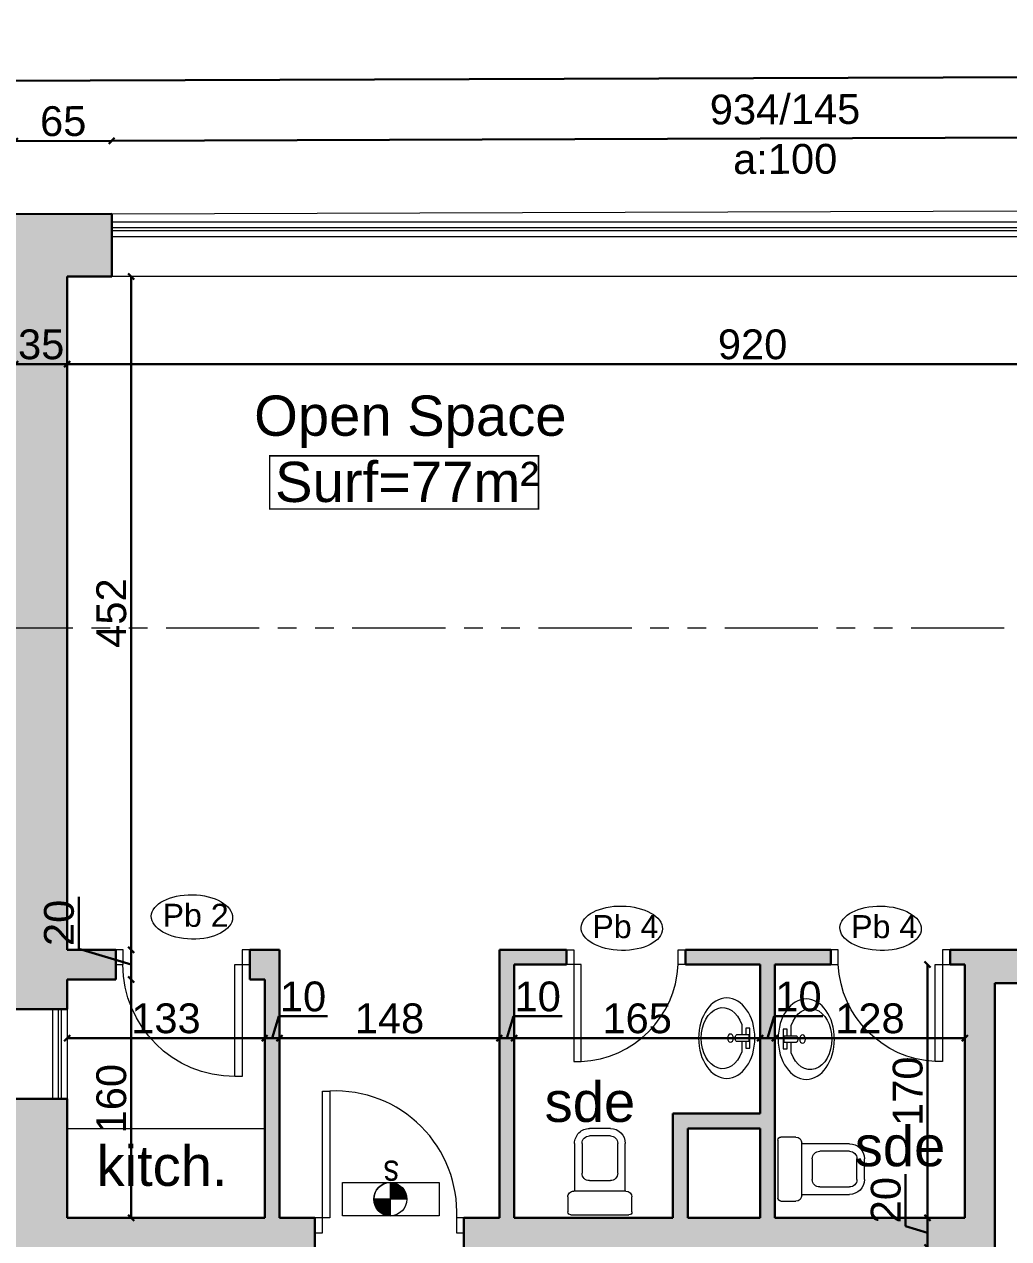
# Model space of a CAD drawing. Header units: millimetres. Extents: x 2804 to 3317, y 6834 to 7064.
# Drawn here: x 2857.42 to 2864.03, y 6861.45 to 6869.6 of the extents above; entities that cross this region are included whole.
import ezdxf

# ---------------------------------------------------------------- set-up
doc = ezdxf.new("R2010")
doc.units = ezdxf.units.MM
doc.header["$PDMODE"] = 1
doc.linetypes.add('ACAD_ISO03W100', pattern=[30, 12, -18])
doc.linetypes.add('PHANTOM2', pattern=[1.25, 0.625, -0.125, 0.125, -0.125, 0.125, -0.125])
for name, color, linetype, lineweight in [('cotation', 3, 'Continuous', 30), ('menuise', 50, 'Continuous', 18), ('SECURITE', 2, 'Continuous', 0), ('texte', 3, 'Continuous', 9), ('zin fin', 6, 'Continuous', 9), ('Zin inter', 80, 'ACAD_ISO03W100', 5), ('zin menuiserie', 150, 'Continuous', 5), ('Zin mur', 30, 'Continuous', 30), ('zin sanit', 150, 'Continuous', 5)]:
    doc.layers.add(name, color=color, linetype=linetype, lineweight=lineweight)
doc.layers.add('zin hatch mur', color=8, linetype='Continuous')
doc.layers.add('zin texte', color=33, linetype='Continuous')
doc.styles.add('ARIAL', font='arial.ttf')
doc.styles.add('PA3', font='arial.ttf', dxfattribs={"height": 3})
doc.styles.add('PsikTxtStyle', font='arial.ttf')
doc.styles.get("Standard").update_dxf_attribs({"font": 'arial.ttf'})
doc.dimstyles.new('cotation 100', dxfattribs={"dimtxt": 0.2, "dimasz": 0.04, "dimexe": 0, "dimexo": 0, "dimgap": 0.03, "dimtad": 1, "dimdec": 0, "dimlfac": 100, "dimdsep": 46, "dimtxsty": 'ARIAL', "dimblk": 'OBLIQUE', "dimcen": 0.09, "dimse1": 1, "dimse2": 1, "dimclrd": 256, "dimclre": 256, "dimclrt": 256, "dimadec": 3, "dimazin": 2, "dimtfac": 1, "dimtdec": 0, "dimtofl": 0, "dimtmove": 1, "dimatfit": 3, "dimfxl": 0, "dimtolj": 1, "dimtzin": 0, "dimlwd": -1, "dimlwe": -1, "dimarcsym": 0})

# ---------------------------------------------------------------- blocks, each defined once
blk = doc.blocks.new('C3A7SB3P')
at = {"layer": 'zin sanit', "linetype": 'ByBlock'}
for p, q in [((0, -19.5), (0, 19.5)), ((0, -17), (0, 17)), ((2, 21.5), (12, 21.5)), ((16, 17.5), (16, -17.5)), ((16, 17), (48, 17)), ((28, 12), (48, 12)), ((23, -7), (23, 7)), ((53, 7), (53, -7)), ((58, 7), (58, -7)), ((48, -12), (28, -12)), ((12, -21.5), (2, -21.5)), ((48, -17), (16, -17))]:
    blk.add_line(p, q, dxfattribs=at)
for centre, radius, start, end in [((2, 19.5), 2, 90, 180), ((12, 17.5), 4, 0, 90), ((48, 7), 10, 0, 90), ((28, 7), 5, 90, 180), ((48, 7), 5, 0, 90), ((28, -7), 5, 180, 270), ((48, -7), 5, 270, 0), ((48, -7), 10, 270, 0), ((2, -19.5), 2, 180, 270), ((12, -17.5), 4, 270, 0)]:
    blk.add_arc(centre, radius, start, end, dxfattribs=at)
blk = doc.blocks.new('P70')
at = {"layer": 'zin menuiserie'}
for p, q in [((0, 650), (0, 0)), ((50, 650), (0, 650)), ((50, 0), (50, 650)), ((-700, 0), (-650, 0)), ((-700, -100), (-700, 0)), ((-650, 0), (-650, -100)), ((0, 0), (100, 0)), ((50, -100), (50, 0)), ((100, 0), (100, -100)), ((-650, -100), (-700, -100)), ((100, -100), (50, -100))]:
    blk.add_line(p, q, dxfattribs=at)
blk.add_arc((31.3, -31.3), 682, 92.62748, 177.37252, dxfattribs=at)
blk = doc.blocks.new('P90')
at = {"ltscale": 0.005}
for p, q in [((-50, 751.6), (-100, 751.6)), ((-100, 751.6), (-100, 0)), ((-50, 0), (-50, 751.6)), ((-900, -100), (-900, 0)), ((-900, 0), (-850, 0)), ((-850, 0), (-850, -100)), ((-100, 0), (-50, 0)), ((-50, 0), (0, 0)), ((-50, -100), (-50, 0)), ((0, 0), (0, -100)), ((-850, -100), (-900, -100)), ((0, -100), (-50, -100))]:
    blk.add_line(p, q, dxfattribs=at)
blk.add_arc((-100, 0), 751.6, 90, 180, dxfattribs=at)
blk = doc.blocks.new('p100')
at = {"layer": 'zin menuiserie'}
for p, q in [((2868.5687, 7190.0269), (2868.5687, 7189.9769)), ((2868.6687, 7190.0269), (2868.5687, 7190.0269)), ((2868.6687, 7189.9769), (2868.6687, 7190.0269)), ((2868.5687, 7189.9769), (2868.6687, 7189.9769)), ((2868.6687, 7189.9769), (2869.5203, 7189.9769)), ((2868.6687, 7189.9269), (2868.6687, 7189.9769)), ((2869.5203, 7189.9769), (2869.5203, 7189.9269)), ((2869.5203, 7189.9269), (2868.6687, 7189.9269)), ((2868.6687, 7189.0769), (2868.5687, 7189.0769)), ((2868.5687, 7189.0769), (2868.5687, 7189.0269)), ((2868.6687, 7189.0269), (2868.6687, 7189.0769)), ((2868.5687, 7189.0269), (2868.6687, 7189.0269))]:
    blk.add_line(p, q, dxfattribs=at)
blk.add_arc((2868.7038, 7189.8919), 0.8173, 267.54399, 2.45601, dxfattribs=at)
blk = doc.blocks.new('lll')
at = {"layer": 'zin sanit'}
for p, q in [((2861.6865, 7185.9436), (2861.809, 7185.9436)), ((2861.6865, 7185.9192), (2861.6865, 7185.9436)), ((2861.7277, 7185.9192), (2861.6865, 7185.9192)), ((2861.7677, 7185.9373), (2861.7277, 7185.9373)), ((2861.7277, 7185.9373), (2861.7277, 7185.8611)), ((2861.7677, 7185.9373), (2861.7677, 7185.8611)), ((2861.809, 7185.9192), (2861.7677, 7185.9192)), ((2861.809, 7185.9436), (2861.809, 7185.9192)), ((2861.7277, 7185.8937), (2861.6631, 7185.8937)), ((2861.8324, 7185.8937), (2861.7677, 7185.8937))]:
    blk.add_line(p, q, dxfattribs=at)
for centre, major_axis, start_param, end_param in [((2861.7477, 7185.8005), (0.25, 0), 4.712389, 10.995574), ((2861.7477, 7185.7746), (0.19, 0), 2.032408, 7.39237), ((2861.7478, 7185.8234), (-0.0258, 0), 1.570796326798575, 7.853981633978161), ((2861.7477, 7185.8697), (0.0235, 0), 3.694408, 5.73037)]:
    blk.add_ellipse(centre, major_axis=major_axis, ratio=0.7, start_param=start_param, end_param=end_param, dxfattribs=at)
blk = doc.blocks.new('_Oblique')
at = {"color": 0, "linetype": 'ByBlock', "lineweight": -2}
blk.add_line((-0.5, -0.5), (0.5, 0.5), dxfattribs=at)
blk = doc.blocks.new('*D115')
at = {"layer": 'cotation', "transparency": 16777216}
blk.add_line((2846.042, 6869.1856), (2867.3516, 6869.2583), dxfattribs=at)
at = {"layer": 'Defpoints', "color": 0, "transparency": 16777216}
for p in [(2867.3516, 6869.2583), (2867.3546, 6868.3626), (2846.0451, 6868.2898)]:
    blk.add_point(p, dxfattribs=at)
at = {"layer": 'cotation', "transparency": 16777216, "xscale": 0.04, "yscale": 0.04, "zscale": 0.04}
for p, rotation in [((2867.3516, 6869.2583), 0.1954016472984315), ((2846.042, 6869.1856), 180.1954016472985)]:
    blk.add_blockref('_Oblique', p, dxfattribs=dict(at, rotation=rotation))
at = {"layer": 'cotation', "transparency": 16777216, "insert": (2856.6962, 6869.4053), "char_height": 0.3, "attachment_point": 5, "rotation": 0.1954, "style": 'ARIAL'}
blk.add_mtext('\\A1;2131', dxfattribs=at)
blk = doc.blocks.new('*D91')
at = {"layer": 'cotation', "transparency": 16777216}
blk.add_line((2858.1398, 6867.9108), (2858.1398, 6863.3912), dxfattribs=at)
at = {"layer": 'Defpoints', "color": 0, "transparency": 16777216}
for p in [(2858.0109, 6867.9108), (2858.1398, 6863.3912), (2859.0359, 6863.3912)]:
    blk.add_point(p, dxfattribs=at)
at = {"layer": 'cotation', "transparency": 16777216, "xscale": 0.04, "yscale": 0.04, "zscale": 0.04}
for p, rotation in [((2858.1398, 6867.9108), 90), ((2858.1398, 6863.3912), 270)]:
    blk.add_blockref('_Oblique', p, dxfattribs=dict(at, rotation=rotation))
at = {"layer": 'cotation', "transparency": 16777216, "insert": (2858.0077, 6865.651), "char_height": 0.2, "attachment_point": 5, "rotation": 90, "style": 'ARIAL'}
blk.add_mtext('\\A1;452', dxfattribs=at)
blk = doc.blocks.new('*D92')
at = {"layer": 'cotation', "transparency": 16777216}
blk.add_line((2858.1398, 6863.1912), (2858.1398, 6861.5912), dxfattribs=at)
at = {"layer": 'Defpoints', "color": 0, "transparency": 16777216}
for p in [(2858.1398, 6863.1912), (2858.1398, 6861.5912), (2858.1398, 6861.5912)]:
    blk.add_point(p, dxfattribs=at)
at = {"layer": 'cotation', "transparency": 16777216, "xscale": 0.04, "yscale": 0.04, "zscale": 0.04}
for p, rotation in [((2858.1398, 6863.1912), 90), ((2858.1398, 6861.5912), 270)]:
    blk.add_blockref('_Oblique', p, dxfattribs=dict(at, rotation=rotation))
at = {"layer": 'cotation', "transparency": 16777216, "insert": (2858.0077, 6862.3912), "char_height": 0.2, "attachment_point": 5, "rotation": 90, "style": 'ARIAL'}
blk.add_mtext('\\A1;160', dxfattribs=at)
blk = doc.blocks.new('*D96')
at = {"layer": 'cotation', "transparency": 16777216}
blk.add_line((2857.7109, 6867.3218), (2866.9103, 6867.3218), dxfattribs=at)
at = {"layer": 'Defpoints', "color": 0, "transparency": 16777216}
for p in [(2857.7109, 6868.1762), (2866.9103, 6867.3218), (2866.9103, 6867.1464)]:
    blk.add_point(p, dxfattribs=at)
at = {"layer": 'cotation', "transparency": 16777216, "xscale": 0.04, "yscale": 0.04, "zscale": 0.04, "rotation": 180}
blk.add_blockref('_Oblique', (2857.7109, 6867.3218), dxfattribs=at)
at = {"layer": 'cotation', "transparency": 16777216, "xscale": 0.04, "yscale": 0.04, "zscale": 0.04}
blk.add_blockref('_Oblique', (2866.9103, 6867.3218), dxfattribs=at)
at = {"layer": 'cotation', "transparency": 16777216, "insert": (2862.3106, 6867.4539), "char_height": 0.2, "attachment_point": 5, "style": 'ARIAL'}
blk.add_mtext('\\A1;920', dxfattribs=at)
blk = doc.blocks.new('*X298')
at = {"color": 0, "linetype": 'Continuous'}
for p, q in [((2123.93, 1390.31), (2124, 1390.38)), ((2133.9, 1380.42), (2123.94, 1390.38)), ((2123.98, 1389.47), (2124.89, 1390.38)), ((2132.98, 1380.46), (2123.98, 1389.46)), ((2124.08, 1388.69), (2125.77, 1390.38)), ((2131.95, 1380.61), (2124.13, 1388.42)), ((2124.23, 1387.96), (2126.66, 1390.38)), ((2124.43, 1387.27), (2127.54, 1390.38)), ((2130.74, 1380.93), (2124.45, 1387.22)), ((2124.67, 1386.63), (2128.43, 1390.38)), ((2133.9, 1381.3), (2124.82, 1390.38)), ((2124.94, 1386.01), (2129.31, 1390.38)), ((2129.19, 1381.6), (2125.12, 1385.66)), ((2125.25, 1385.44), (2130.19, 1390.38)), ((2125.58, 1384.89), (2131.08, 1390.38)), ((2133.9, 1382.19), (2125.71, 1390.38)), ((2125.95, 1384.37), (2131.96, 1390.38)), ((2126.34, 1383.88), (2132.85, 1390.38)), ((2133.9, 1383.07), (2126.59, 1390.38)), ((2126.77, 1383.42), (2133.73, 1390.39)), ((2127.22, 1382.99), (2133.9, 1389.67)), ((2133.9, 1383.95), (2127.47, 1390.38)), ((2127.7, 1382.58), (2133.9, 1388.79)), ((2128.2, 1382.2), (2133.9, 1387.9)), ((2133.9, 1384.84), (2128.36, 1390.38)), ((2128.74, 1381.86), (2133.9, 1387.02)), ((2133.9, 1385.72), (2129.24, 1390.38)), ((2129.3, 1381.54), (2133.9, 1386.14)), ((2129.9, 1381.25), (2133.9, 1385.25)), ((2133.9, 1386.61), (2130.12, 1390.38)), ((2133.9, 1387.49), (2131.01, 1390.38)), ((2133.9, 1388.37), (2131.89, 1390.38)), ((2133.9, 1389.26), (2132.77, 1390.38)), ((2133.9, 1390.14), (2133.66, 1390.39)), ((2130.53, 1381), (2133.9, 1384.37)), ((2131.2, 1380.79), (2133.9, 1383.48)), ((2131.91, 1380.61), (2133.9, 1382.6)), ((2132.67, 1380.49), (2133.9, 1381.72)), ((2133.49, 1380.42), (2133.9, 1380.83))]:
    blk.add_line(p, q, dxfattribs=at)
blk = doc.blocks.new('sec 4eme')
at = {"layer": 'SECURITE', "color": 252, "true_color": 0x939598}
for p, q in [((2698.4718, 6734.3375, 1.3959), (2699.1221, 6734.3375, 1.3959)), ((2698.4718, 6734.1137, 1.3959), (2698.4718, 6734.3375, 1.3959)), ((2698.4718, 6734.3375, 1.3959), (2699.1221, 6734.3375, 1.3959)), ((2698.4718, 6734.1137, 1.3959), (2698.4718, 6734.3375, 1.3959)), ((2698.7936, 6734.1141, 1.3959), (2698.7936, 6734.3371, 1.3959)), ((2698.7936, 6734.1141, 1.3959), (2698.7936, 6734.3371, 1.3959)), ((2698.7936, 6734.1141, 1.3959), (2698.7936, 6734.3371, 1.3959)), ((2698.7936, 6734.1141, 1.3959), (2698.7936, 6734.3371, 1.3959)), ((2698.7936, 6734.1141, 1.3959), (2698.7936, 6734.3371, 1.3959)), ((2698.7936, 6734.1141, 1.3959), (2698.7936, 6734.3371, 1.3959)), ((2698.7936, 6734.1141, 1.3959), (2698.7936, 6734.3371, 1.3959)), ((2698.7936, 6734.1141, 1.3959), (2698.7936, 6734.3371, 1.3959)), ((2699.1221, 6734.3375, 1.3959), (2699.1221, 6734.1137, 1.3959)), ((2699.1221, 6734.3375, 1.3959), (2699.1221, 6734.1137, 1.3959)), ((2698.9051, 6734.2256, 1.3959), (2698.6843, 6734.2255, 1.3959)), ((2698.9051, 6734.2256, 1.3959), (2698.6843, 6734.2255, 1.3959)), ((2699.1221, 6734.1137, 1.3959), (2698.4718, 6734.1137, 1.3959)), ((2699.1221, 6734.1137, 1.3959), (2698.4718, 6734.1137, 1.3959))]:
    blk.add_line(p, q, dxfattribs=at)
blk.add_circle((2698.7936, 6734.2256, 1.3959), 0.1115, dxfattribs=at)
blk.add_circle((2698.7936, 6734.2256, 1.3959), 0.1115, dxfattribs=at)
for start, end in [(90, 180), (90, 180), (90, 180), (90, 180), (90, 180), (90, 180), (180, 270), (180, 270), (180, 270), (180, 270), (180, 270), (180, 270)]:
    blk.add_arc((2698.7936, 6734.2256, 1.3959), 0.1115, start, end, dxfattribs=at)
at = {"layer": 'SECURITE', "color": 252, "true_color": 0x939598, "extrusion": (0, 0, -1)}
for p, xscale, yscale, zscale, rotation in [((-2722.6647, 6749.7792, -1.3959), -0.01118662049062554, 0.01118662042579673, 0.01118662047361531, 180), ((-2722.6647, 6749.7792, -1.3959), -0.01118662049062554, 0.01118662042579673, 0.01118662047361531, 180), ((-2683.2559, 6710.3439, -1.3959), 0.01118662045994821, 0.01118662045994821, 0.01118662045994821, 89.96149107211241), ((-2683.2559, 6710.3439, -1.3959), 0.01118662045994821, 0.01118662045994821, 0.01118662045994821, 89.96149107211241)]:
    blk.add_blockref('*X298', p, dxfattribs=dict(at, xscale=xscale, yscale=yscale, zscale=zscale, rotation=rotation))
at = {"layer": 'SECURITE', "color": 252, "true_color": 0x939598, "xscale": 0.01118662049062554, "yscale": 0.01118662049062554, "zscale": 0.01118662049062554, "rotation": 180}
blk.add_blockref('*X298', (2722.6647, 6749.7792, 1.3959), dxfattribs=at)
blk.add_blockref('*X298', (2722.6647, 6749.7792, 1.3959), dxfattribs=at)
at = {"layer": 'SECURITE', "color": 252, "true_color": 0x939598, "style": 'PA3', "text_generation_flag": 6, "width": 0.85}
blk.add_text('s', height=0.176, dxfattribs=at).set_placement((2698.8521, 6734.4838, 1.3959))
blk = doc.blocks.new('*D452')
at = {"layer": 'cotation', "transparency": 16777216}
blk.add_line((2858.0091, 6868.8214), (2867.3529, 6868.8547), dxfattribs=at)
at = {"layer": 'Defpoints', "color": 0, "transparency": 16777216}
for p in [(2867.3529, 6868.8547), (2858.0109, 6868.331), (2867.3546, 6868.3628)]:
    blk.add_point(p, dxfattribs=at)
at = {"layer": 'cotation', "transparency": 16777216, "xscale": 0.04, "yscale": 0.04, "zscale": 0.04}
for p, rotation in [((2858.0091, 6868.8214), 180.2042180126509), ((2867.3529, 6868.8547), 0.2042180126508974)]:
    blk.add_blockref('_Oblique', p, dxfattribs=dict(at, rotation=rotation))
at = {"layer": 'cotation', "transparency": 16777216, "insert": (2862.5289, 6868.8651), "char_height": 0.2, "attachment_point": 5, "rotation": 0.20422, "style": 'ARIAL'}
blk.add_mtext('\\A1;934/145\\Pa:100', dxfattribs=at)
blk = doc.blocks.new('*D904')
at = {"layer": 'cotation', "transparency": 16777216}
blk.add_line((2858.0091, 6868.8214), (2857.3591, 6868.8191), dxfattribs=at)
at = {"layer": 'Defpoints', "color": 0, "transparency": 16777216}
for p in [(2857.3591, 6868.8191), (2857.3609, 6868.3287), (2858.0109, 6868.331)]:
    blk.add_point(p, dxfattribs=at)
at = {"layer": 'cotation', "transparency": 16777216, "xscale": 0.04, "yscale": 0.04, "zscale": 0.04}
for p, rotation in [((2857.3591, 6868.8191), 180.2042180126509), ((2858.0091, 6868.8214), 0.2042180126508697)]:
    blk.add_blockref('_Oblique', p, dxfattribs=dict(at, rotation=rotation))
at = {"layer": 'cotation', "transparency": 16777216, "insert": (2857.6837, 6868.9524), "char_height": 0.2, "attachment_point": 5, "rotation": 0.20422, "style": 'ARIAL'}
blk.add_mtext('\\A1;65', dxfattribs=at)
blk = doc.blocks.new('*D905')
at = {"layer": 'cotation', "transparency": 16777216}
blk.add_line((2857.7109, 6862.7972), (2859.0359, 6862.7972), dxfattribs=at)
at = {"layer": 'Defpoints', "color": 0, "transparency": 16777216}
for p in [(2859.0359, 6862.7972), (2857.7109, 6861.5912), (2859.0359, 6861.5912)]:
    blk.add_point(p, dxfattribs=at)
at = {"layer": 'cotation', "transparency": 16777216, "xscale": 0.04, "yscale": 0.04, "zscale": 0.04, "rotation": 180}
blk.add_blockref('_Oblique', (2857.7109, 6862.7972), dxfattribs=at)
at = {"layer": 'cotation', "transparency": 16777216, "xscale": 0.04, "yscale": 0.04, "zscale": 0.04}
blk.add_blockref('_Oblique', (2859.0359, 6862.7972), dxfattribs=at)
at = {"layer": 'cotation', "transparency": 16777216, "insert": (2858.3734, 6862.9294), "char_height": 0.2, "attachment_point": 5, "style": 'ARIAL'}
blk.add_mtext('\\A1;133', dxfattribs=at)
blk = doc.blocks.new('*D906')
at = {"layer": 'cotation', "transparency": 16777216}
for p, q in [((2859.0859, 6862.7972), (2859.13, 6862.9443)), ((2859.13, 6862.9443), (2859.457, 6862.9443)), ((2859.0359, 6862.7972), (2859.1359, 6862.7972))]:
    blk.add_line(p, q, dxfattribs=at)
at = {"layer": 'Defpoints', "color": 0, "transparency": 16777216}
for p in [(2859.1359, 6862.7972), (2859.0359, 6861.5912), (2859.1359, 6861.5912)]:
    blk.add_point(p, dxfattribs=at)
at = {"layer": 'cotation', "transparency": 16777216, "xscale": 0.04, "yscale": 0.04, "zscale": 0.04, "rotation": 180}
blk.add_blockref('_Oblique', (2859.0359, 6862.7972), dxfattribs=at)
at = {"layer": 'cotation', "transparency": 16777216, "xscale": 0.04, "yscale": 0.04, "zscale": 0.04}
blk.add_blockref('_Oblique', (2859.1359, 6862.7972), dxfattribs=at)
at = {"layer": 'cotation', "transparency": 16777216, "insert": (2859.2935, 6863.0764), "char_height": 0.2, "attachment_point": 5, "style": 'ARIAL'}
blk.add_mtext('\\A1;10', dxfattribs=at)
blk = doc.blocks.new('*D907')
at = {"layer": 'cotation', "transparency": 16777216}
blk.add_line((2859.1359, 6862.7972), (2860.6109, 6862.7972), dxfattribs=at)
at = {"layer": 'Defpoints', "color": 0, "transparency": 16777216}
for p in [(2860.6109, 6862.7972), (2859.1359, 6861.5912), (2860.6109, 6861.5912)]:
    blk.add_point(p, dxfattribs=at)
at = {"layer": 'cotation', "transparency": 16777216, "xscale": 0.04, "yscale": 0.04, "zscale": 0.04, "rotation": 180}
blk.add_blockref('_Oblique', (2859.1359, 6862.7972), dxfattribs=at)
at = {"layer": 'cotation', "transparency": 16777216, "xscale": 0.04, "yscale": 0.04, "zscale": 0.04}
blk.add_blockref('_Oblique', (2860.6109, 6862.7972), dxfattribs=at)
at = {"layer": 'cotation', "transparency": 16777216, "insert": (2859.8734, 6862.9293), "char_height": 0.2, "attachment_point": 5, "style": 'ARIAL'}
blk.add_mtext('\\A1;148', dxfattribs=at)
blk = doc.blocks.new('*D908')
at = {"layer": 'cotation', "transparency": 16777216}
for p, q in [((2860.6609, 6862.7972), (2860.705, 6862.9443)), ((2860.705, 6862.9443), (2861.032, 6862.9443)), ((2860.6109, 6862.7972), (2860.7109, 6862.7972))]:
    blk.add_line(p, q, dxfattribs=at)
at = {"layer": 'Defpoints', "color": 0, "transparency": 16777216}
for p in [(2860.7109, 6862.7972), (2860.6109, 6861.5912), (2860.7109, 6861.5912)]:
    blk.add_point(p, dxfattribs=at)
at = {"layer": 'cotation', "transparency": 16777216, "xscale": 0.04, "yscale": 0.04, "zscale": 0.04, "rotation": 180}
blk.add_blockref('_Oblique', (2860.6109, 6862.7972), dxfattribs=at)
at = {"layer": 'cotation', "transparency": 16777216, "xscale": 0.04, "yscale": 0.04, "zscale": 0.04}
blk.add_blockref('_Oblique', (2860.7109, 6862.7972), dxfattribs=at)
at = {"layer": 'cotation', "transparency": 16777216, "insert": (2860.8685, 6863.0764), "char_height": 0.2, "attachment_point": 5, "style": 'ARIAL'}
blk.add_mtext('\\A1;10', dxfattribs=at)
blk = doc.blocks.new('*D909')
at = {"layer": 'cotation', "transparency": 16777216}
blk.add_line((2860.7109, 6862.7972), (2862.3609, 6862.7972), dxfattribs=at)
at = {"layer": 'Defpoints', "color": 0, "transparency": 16777216}
for p in [(2862.3609, 6862.7972), (2860.7109, 6861.5912), (2862.3609, 6861.5912)]:
    blk.add_point(p, dxfattribs=at)
at = {"layer": 'cotation', "transparency": 16777216, "xscale": 0.04, "yscale": 0.04, "zscale": 0.04, "rotation": 180}
blk.add_blockref('_Oblique', (2860.7109, 6862.7972), dxfattribs=at)
at = {"layer": 'cotation', "transparency": 16777216, "xscale": 0.04, "yscale": 0.04, "zscale": 0.04}
blk.add_blockref('_Oblique', (2862.3609, 6862.7972), dxfattribs=at)
at = {"layer": 'cotation', "transparency": 16777216, "insert": (2861.5359, 6862.9293), "char_height": 0.2, "attachment_point": 5, "style": 'ARIAL'}
blk.add_mtext('\\A1;165', dxfattribs=at)
blk = doc.blocks.new('*D910')
at = {"layer": 'cotation', "transparency": 16777216}
for p, q in [((2862.4109, 6862.7972), (2862.455, 6862.9443)), ((2862.455, 6862.9443), (2862.782, 6862.9443)), ((2862.3609, 6862.7972), (2862.4609, 6862.7972))]:
    blk.add_line(p, q, dxfattribs=at)
at = {"layer": 'Defpoints', "color": 0, "transparency": 16777216}
for p in [(2862.4609, 6862.7972), (2862.3609, 6861.5912), (2862.4609, 6861.5912)]:
    blk.add_point(p, dxfattribs=at)
at = {"layer": 'cotation', "transparency": 16777216, "xscale": 0.04, "yscale": 0.04, "zscale": 0.04, "rotation": 180}
blk.add_blockref('_Oblique', (2862.3609, 6862.7972), dxfattribs=at)
at = {"layer": 'cotation', "transparency": 16777216, "xscale": 0.04, "yscale": 0.04, "zscale": 0.04}
blk.add_blockref('_Oblique', (2862.4609, 6862.7972), dxfattribs=at)
at = {"layer": 'cotation', "transparency": 16777216, "insert": (2862.6185, 6863.0764), "char_height": 0.2, "attachment_point": 5, "style": 'ARIAL'}
blk.add_mtext('\\A1;10', dxfattribs=at)
blk = doc.blocks.new('*D911')
at = {"layer": 'cotation', "transparency": 16777216}
blk.add_line((2862.4609, 6862.7972), (2863.7359, 6862.7972), dxfattribs=at)
at = {"layer": 'Defpoints', "color": 0, "transparency": 16777216}
for p in [(2863.7359, 6862.7972), (2862.4609, 6861.5912), (2863.7359, 6861.5912)]:
    blk.add_point(p, dxfattribs=at)
at = {"layer": 'cotation', "transparency": 16777216, "xscale": 0.04, "yscale": 0.04, "zscale": 0.04, "rotation": 180}
blk.add_blockref('_Oblique', (2862.4609, 6862.7972), dxfattribs=at)
at = {"layer": 'cotation', "transparency": 16777216, "xscale": 0.04, "yscale": 0.04, "zscale": 0.04}
blk.add_blockref('_Oblique', (2863.7359, 6862.7972), dxfattribs=at)
at = {"layer": 'cotation', "transparency": 16777216, "insert": (2863.0984, 6862.9293), "char_height": 0.2, "attachment_point": 5, "style": 'ARIAL'}
blk.add_mtext('\\A1;128', dxfattribs=at)
blk = doc.blocks.new('*D925')
at = {"layer": 'cotation', "transparency": 16777216}
blk.add_line((2857.7109, 6867.3218), (2857.3609, 6867.3218), dxfattribs=at)
at = {"layer": 'Defpoints', "color": 0, "transparency": 16777216}
for p in [(2857.7109, 6868.1762), (2857.3609, 6867.3218), (2857.3609, 6866.9924)]:
    blk.add_point(p, dxfattribs=at)
at = {"layer": 'cotation', "transparency": 16777216, "xscale": 0.04, "yscale": 0.04, "zscale": 0.04, "rotation": 180}
blk.add_blockref('_Oblique', (2857.3609, 6867.3218), dxfattribs=at)
at = {"layer": 'cotation', "transparency": 16777216, "xscale": 0.04, "yscale": 0.04, "zscale": 0.04}
blk.add_blockref('_Oblique', (2857.7109, 6867.3218), dxfattribs=at)
at = {"layer": 'cotation', "transparency": 16777216, "insert": (2857.5359, 6867.4539), "char_height": 0.2, "attachment_point": 5, "style": 'ARIAL'}
blk.add_mtext('\\A1;35', dxfattribs=at)
blk = doc.blocks.new('*D934')
at = {"layer": 'cotation', "transparency": 16777216}
for p, q in [((2857.7885, 6863.3966), (2857.7885, 6863.7458)), ((2858.1398, 6863.2912), (2857.7885, 6863.3966)), ((2858.1398, 6863.1912), (2858.1398, 6863.3912))]:
    blk.add_line(p, q, dxfattribs=at)
at = {"layer": 'Defpoints', "color": 0, "transparency": 16777216}
for p in [(2858.1398, 6863.3912), (2858.9359, 6863.3912), (2858.1398, 6863.1912)]:
    blk.add_point(p, dxfattribs=at)
at = {"layer": 'cotation', "transparency": 16777216, "xscale": 0.04, "yscale": 0.04, "zscale": 0.04}
for p, rotation in [((2858.1398, 6863.3912), 90), ((2858.1398, 6863.1912), 270)]:
    blk.add_blockref('_Oblique', p, dxfattribs=dict(at, rotation=rotation))
at = {"layer": 'cotation', "transparency": 16777216, "insert": (2857.6564, 6863.5712), "char_height": 0.2, "attachment_point": 5, "rotation": 90, "style": 'ARIAL'}
blk.add_mtext('\\A1;20', dxfattribs=at)
blk = doc.blocks.new('*D940')
at = {"layer": 'cotation', "transparency": 16777216}
for p, q in [((2863.3376, 6861.5353), (2863.3376, 6861.8845)), ((2863.4847, 6861.3912), (2863.4847, 6861.5912)), ((2863.4847, 6861.4912), (2863.3376, 6861.5353))]:
    blk.add_line(p, q, dxfattribs=at)
at = {"layer": 'Defpoints', "color": 0, "transparency": 16777216}
for p in [(2863.4847, 6861.5912), (2863.7359, 6861.5912), (2863.8359, 6861.3912)]:
    blk.add_point(p, dxfattribs=at)
at = {"layer": 'cotation', "transparency": 16777216, "xscale": 0.04, "yscale": 0.04, "zscale": 0.04}
for p, rotation in [((2863.4847, 6861.5912), 90), ((2863.4847, 6861.3912), 270)]:
    blk.add_blockref('_Oblique', p, dxfattribs=dict(at, rotation=rotation))
at = {"layer": 'cotation', "transparency": 16777216, "insert": (2863.2054, 6861.7099), "char_height": 0.2, "attachment_point": 5, "rotation": 90, "style": 'ARIAL'}
blk.add_mtext('\\A1;20', dxfattribs=at)
blk = doc.blocks.new('*D941')
at = {"layer": 'cotation', "transparency": 16777216}
blk.add_line((2863.4847, 6861.5912), (2863.4847, 6863.2912), dxfattribs=at)
at = {"layer": 'Defpoints', "color": 0, "transparency": 16777216}
for p in [(2863.4847, 6863.2912), (2863.7359, 6863.2912), (2863.7359, 6861.5912)]:
    blk.add_point(p, dxfattribs=at)
at = {"layer": 'cotation', "transparency": 16777216, "xscale": 0.04, "yscale": 0.04, "zscale": 0.04}
for p, rotation in [((2863.4847, 6863.2912), 90), ((2863.4847, 6861.5912), 270)]:
    blk.add_blockref('_Oblique', p, dxfattribs=dict(at, rotation=rotation))
at = {"layer": 'cotation', "transparency": 16777216, "insert": (2863.3526, 6862.4412), "char_height": 0.2, "attachment_point": 5, "rotation": 90, "style": 'ARIAL'}
blk.add_mtext('\\A1;170', dxfattribs=at)
blk = doc.blocks.new('pb1')
at = {"layer": 'menuise'}
blk.add_ellipse((2979.6383, 6941.2136), major_axis=(-0.2729, 0.0047), ratio=0.546469, start_param=-1.570796, end_param=4.712389, dxfattribs=at)
at = {"layer": 'menuise', "insert": (2979.4407, 6941.3018), "char_height": 0.1544, "width": 2.341262, "attachment_point": 1, "style": 'PsikTxtStyle'}
blk.add_mtext('Pb 2', dxfattribs=at)
blk = doc.blocks.new('pb3')
at = {"layer": 'menuise'}
blk.add_ellipse((2903.9566, 6929.8802), major_axis=(-0.2729, 0.0047), ratio=0.546469, start_param=-1.570796, end_param=4.712389, dxfattribs=at)
at = {"layer": 'menuise', "insert": (2903.7589, 6929.9684), "char_height": 0.1544, "width": 2.341262, "attachment_point": 1, "style": 'PsikTxtStyle'}
blk.add_mtext('Pb 4', dxfattribs=at)

msp = doc.modelspace()

# ---------------------------------------------------------------- hatches: boundary and pattern name
at = {"layer": 'zin hatch mur'}
h = msp.add_hatch(color=256, dxfattribs=at)
h.dxf.hatch_style = 1
h.paths.add_polyline_path([(2857.7542, 6858.8467), (2857.6128, 6858.7052), (2857.9133, 6858.4047), (2857.8426, 6858.334), (2857.9133, 6858.2633), (2858.1255, 6858.4754)], flags=17)
h.paths.add_polyline_path([(2857.3477, 6857.6976), (2857.2769, 6857.7683), (2857.2062, 6857.6976), (2856.9057, 6857.9981), (2856.835, 6857.9274), (2857.1355, 6857.6269), (2857.0648, 6857.5562), (2857.1355, 6857.4855)], flags=17)
h.paths.add_polyline_path([(2866.9347, 6855.3912), (2866.9355, 6855.1412), (2867.2959, 6855.1412), (2867.2959, 6855.8412), (2866.934, 6855.8412), (2866.9343, 6855.5912), (2863.1664, 6855.5912), (2860.7109, 6858.0467), (2860.7109, 6858.6412), (2860.5109, 6858.6412), (2860.5109, 6857.9638), (2861.2367, 6857.238), (2861.1105, 6857.1117), (2861.2519, 6856.9703), (2861.3782, 6857.0966), (2863.0836, 6855.3912)])
h.paths.add_polyline_path([(2856.3577, 6856.7077), (2857.1355, 6857.4855), (2857.0648, 6857.5562), (2856.4284, 6856.9198), (2856.1279, 6857.2203), (2855.9865, 6857.0789)], flags=17)
h.paths.add_polyline_path([(2857.3609, 6862.9912), (2857.7109, 6862.9912), (2857.7109, 6867.9108), (2858.0109, 6867.9108), (2858.0109, 6868.331), (2857.3609, 6868.3287)])
h.paths.add_polyline_path([(2857.082, 6861.4978), (2857.3294, 6861.2503), (2857.4703, 6861.3912), (2857.7109, 6861.5839), (2857.7109, 6862.3912), (2857.3609, 6862.3912), (2857.3609, 6861.7767)])
h.paths.add_polyline_path([(2856.4809, 6860.4018), (2856.2334, 6860.6492), (2851.5334, 6855.9492), (2851.5334, 6854.133), (2853.2528, 6852.4137), (2855.069, 6852.4137), (2856.313, 6853.6578), (2856.4063, 6853.5645), (2856.6563, 6853.8145), (2856.457, 6854.0138), (2859.3806, 6856.9375), (2860.2998, 6856.0182), (2860.5448, 6856.2632), (2860.4034, 6856.4046), (2860.2998, 6856.3011), (2859.1154, 6857.4855), (2858.9033, 6857.2733), (2858.974, 6857.2026), (2859.0447, 6857.2733), (2859.3099, 6857.0082), (2858.3906, 6856.0889), (2858.1255, 6856.3541), (2858.1962, 6856.4248), (2858.1255, 6856.4955), (2857.9133, 6856.2834), (2857.9841, 6856.2127), (2858.0548, 6856.2834), (2858.3199, 6856.0182), (2857.825, 6855.5233), (2857.5598, 6855.7884), (2857.6305, 6855.8591), (2857.5598, 6855.9298), (2857.3477, 6855.7177), (2857.6128, 6855.4525), (2854.924, 6852.7637), (2853.4472, 6852.7637), (2851.8834, 6854.3275), (2851.8834, 6855.8043), (2856.1986, 6860.1194), (2856.34, 6859.978), (2856.4815, 6860.1194), (2856.34, 6860.2609)])
h = msp.add_hatch(color=256, dxfattribs=at)
h.dxf.hatch_style = 1
h.paths.add_polyline_path([(2857.6703, 6861.5912), (2857.4703, 6861.3912), (2859.3734, 6861.3912), (2859.3734, 6861.5912), (2859.1359, 6861.5912), (2859.1359, 6863.3912), (2858.9359, 6863.3912), (2858.9359, 6863.1912), (2859.0359, 6863.1912), (2859.0359, 6861.5912)])
h.paths.add_polyline_path([(2857.7109, 6863.3912), (2857.7109, 6863.1912), (2858.0359, 6863.1912), (2858.0359, 6863.3912)])
h = msp.add_hatch(color=256, dxfattribs=at)
h.dxf.hatch_style = 1
h.paths.add_polyline_path([(2861.8759, 6861.5912), (2861.8759, 6862.1912), (2862.3609, 6862.1912), (2862.3609, 6861.5912)], flags=16)
h.paths.add_polyline_path([(2862.3109, 6861.6412), (2862.0109, 6861.6412), (2862.2409, 6861.7112), (2862.3109, 6862.1162)], flags=0)
h.paths.add_polyline_path([(2867.0761, 6863.1662), (2867.0757, 6863.3912), (2863.6359, 6863.3912), (2863.6359, 6863.2912), (2863.7359, 6863.2912), (2863.7359, 6861.5912), (2862.4609, 6861.5912), (2862.4609, 6863.2912), (2862.8359, 6863.2912), (2862.8359, 6863.3912), (2861.8609, 6863.3912), (2861.8609, 6863.2912), (2862.3609, 6863.2912), (2862.3609, 6862.2912), (2861.7759, 6862.2912), (2861.7759, 6861.5912), (2860.7109, 6861.5912), (2860.7109, 6863.2912), (2861.0609, 6863.2912), (2861.0609, 6863.3912), (2860.6109, 6863.3912), (2860.6109, 6861.5912), (2860.3734, 6861.5912), (2860.3734, 6861.3912), (2860.5109, 6861.3912), (2860.5109, 6859.6412), (2860.7109, 6859.6412), (2860.7109, 6859.7412), (2862.8359, 6859.7412), (2862.8359, 6859.8412), (2862.4609, 6859.8412), (2862.4609, 6859.9412), (2862.3609, 6859.9412), (2862.3609, 6859.8412), (2860.7109, 6859.8412), (2860.7109, 6861.3912), (2862.3609, 6861.3912), (2862.3609, 6860.7412), (2862.4609, 6860.7412), (2862.4609, 6861.3912), (2863.8359, 6861.3912), (2863.8359, 6859.8412), (2863.7359, 6859.8412), (2863.7359, 6859.7412), (2863.9359, 6859.7412), (2863.9359, 6863.1662)])

# ---------------------------------------------------------------- linework, layer by layer
at = {"layer": 'texte', "linetype": 'PHANTOM2', "lineweight": 9}
msp.add_line((2868.9992, 6865.5493), (2844.9919, 6865.5493), dxfattribs=at)
at = {"layer": 'zin fin'}
for p, q in [((2858.0109, 6868.331), (2867.3578, 6868.3628)), ((2866.9093, 6867.9108), (2858.0109, 6867.9108))]:
    msp.add_line(p, q, dxfattribs=at)
at = {"layer": 'zin menuiserie'}
for p, q in [((2867.354, 6868.2762), (2858.0109, 6868.2762)), ((2867.314, 6868.2362), (2858.0109, 6868.2362)), ((2867.294, 6868.2162), (2858.0109, 6868.2162)), ((2867.254, 6868.1762), (2858.0109, 6868.1762)), ((2857.6109, 6862.9912), (2857.6109, 6862.3912)), ((2857.6509, 6862.9912), (2857.6509, 6862.3912)), ((2857.6709, 6862.9912), (2857.6709, 6862.3912)), ((2857.7109, 6862.9912), (2857.7109, 6862.3912))]:
    msp.add_line(p, q, dxfattribs=at)
at = {"layer": 'Zin mur', "ltscale": 0.02}
for p, q in [((2858.0109, 6868.331), (2857.3609, 6868.3287)), ((2858.0109, 6868.331), (2858.0109, 6867.9108)), ((2857.7109, 6867.9108), (2857.7109, 6863.3912)), ((2858.0109, 6867.9108), (2857.7109, 6867.9108)), ((2857.7109, 6863.1912), (2857.7109, 6862.9912)), ((2857.7109, 6862.9912), (2857.3609, 6862.9912)), ((2857.7109, 6862.3912), (2857.3609, 6862.3912)), ((2857.7109, 6862.3912), (2857.7109, 6861.5912))]:
    msp.add_line(p, q, dxfattribs=at)
at = {"layer": 'Zin mur'}
for p, q in [((2858.0359, 6863.3912), (2857.7109, 6863.3912)), ((2858.0359, 6863.3912), (2858.0359, 6863.1912)), ((2858.9359, 6863.3912), (2858.9359, 6863.1912)), ((2859.1359, 6863.3912), (2858.9359, 6863.3912)), ((2859.1359, 6861.5912), (2859.1359, 6863.3912)), ((2860.6109, 6863.3912), (2861.0609, 6863.3912)), ((2860.6109, 6861.5912), (2860.6109, 6863.3912)), ((2861.0609, 6863.2912), (2861.0609, 6863.3912)), ((2861.8609, 6863.3912), (2862.8359, 6863.3912)), ((2861.8609, 6863.2912), (2861.8609, 6863.3912)), ((2862.8359, 6863.3912), (2862.8359, 6863.2912)), ((2863.6359, 6863.3912), (2867.2959, 6863.3903)), ((2863.6359, 6863.3912), (2863.6359, 6863.2912)), ((2860.7109, 6863.2912), (2861.0609, 6863.2912)), ((2860.7109, 6861.5912), (2860.7109, 6863.2912)), ((2861.8609, 6863.2912), (2862.3609, 6863.2912)), ((2862.3609, 6862.2912), (2862.3609, 6863.2912)), ((2862.8359, 6863.2912), (2862.4609, 6863.2912)), ((2862.4609, 6863.2912), (2862.4609, 6861.5912)), ((2863.7359, 6863.2912), (2863.6359, 6863.2912)), ((2863.7359, 6861.5912), (2863.7359, 6863.2912)), ((2858.0359, 6863.1912), (2857.7109, 6863.1912)), ((2859.0359, 6863.1912), (2858.9359, 6863.1912)), ((2859.0359, 6863.1912), (2859.0359, 6861.5912)), ((2863.9359, 6861.3912), (2863.9359, 6863.1662)), ((2863.9359, 6863.1662), (2867.0759, 6863.1654)), ((2861.7759, 6861.5912), (2861.7759, 6862.2912)), ((2861.7759, 6862.2912), (2862.3609, 6862.2912)), ((2861.8759, 6861.5912), (2861.8759, 6862.1912)), ((2861.8759, 6862.1912), (2862.3609, 6862.1912)), ((2862.3609, 6861.5912), (2862.3609, 6862.1912)), ((2857.7109, 6861.5912), (2859.0359, 6861.5912)), ((2859.1359, 6861.5912), (2859.3734, 6861.5912)), ((2859.3734, 6861.5912), (2859.3734, 6861.3912)), ((2860.3734, 6861.5912), (2860.3734, 6861.3912)), ((2860.3734, 6861.5912), (2860.6109, 6861.5912)), ((2860.7109, 6861.5912), (2861.7759, 6861.5912)), ((2861.8759, 6861.5912), (2862.3609, 6861.5912)), ((2862.4609, 6861.5912), (2863.7359, 6861.5912))]:
    msp.add_line(p, q, dxfattribs=at)
at = {"layer": 'zin sanit'}
msp.add_line((2857.7109, 6862.1912), (2859.0359, 6862.1912), dxfattribs=at)
at = {"layer": 'zin texte', "const_width": 0.01}
msp.add_lwpolyline([(2859.0696, 6866.7064), (2860.874, 6866.7064), (2860.874, 6866.3497), (2859.0696, 6866.3497)], close=True, dxfattribs=at)

# ---------------------------------------------------------------- block references
at = {"layer": 'cotation'}
for name, p in [('pb1', (-121.0902, -77.6024)), ('pb3', (-42.5239, -66.3447)), ('pb3', (-40.7868, -66.3452))]:
    msp.add_blockref(name, p, dxfattribs=at)
at = {"layer": 'SECURITE', "color": 214, "true_color": 0xa81592}
msp.add_blockref('sec 4eme', (161.0858, 127.4914), dxfattribs=at)
at = {"layer": 'Zin inter', "ltscale": 0.01, "xscale": 0.001, "yscale": 0.001, "zscale": 0.001, "rotation": 180}
msp.add_blockref('P70', (2861.1609, 6863.2912), dxfattribs=at)
at = {"layer": 'zin menuiserie', "xscale": -0.001, "yscale": 0.001, "zscale": 0.001, "rotation": 180}
for name, p in [('P90', (2858.9359, 6863.2912)), ('P70', (2863.5359, 6863.2912))]:
    msp.add_blockref(name, p, dxfattribs=at)
at = {"layer": 'Zin mur', "xscale": -1.08, "yscale": 1.08, "zscale": 1.08}
for p, rotation in [((-4898.5274, 3772.1099), 269.999999999982), ((10623.3354, 9953.4786), 90)]:
    msp.add_blockref('lll', p, dxfattribs=dict(at, rotation=rotation))
at = {"layer": 'Zin mur', "rotation": 89.99999999998343}
msp.add_blockref('p100', (10049.4003, 3992.9224), dxfattribs=at)
at = {"layer": 'Zin mur', "color": 6, "xscale": -0.01, "yscale": 0.01, "zscale": 0.01}
for p, rotation in [((2861.2859, 6861.6112), 270), ((2862.4809, 6861.9184), 180)]:
    msp.add_blockref('C3A7SB3P', p, dxfattribs=dict(at, rotation=rotation))

# ---------------------------------------------------------------- texts
at = {"layer": 'zin texte', "char_height": 0.27, "attachment_point": 1}
for s, insert in [('Open Space', (2858.9653, 6867.1113)), ('Surf=77m²', (2859.1055, 6866.6669)), ('sde', (2860.9148, 6862.5053)), ('sde', (2862.9962, 6862.2075)), ('kitch.', (2857.9069, 6862.0756))]:
    msp.add_mtext_dynamic_manual_height_columns(s, width=34.103171, gutter_width=12.5, heights=[0], dxfattribs=dict(at, insert=insert))

# ---------------------------------------------------------------- dimensions: what is measured, and where the dimension line sits
at = {"layer": 'cotation'}
dim = msp.add_linear_dim(base=(2867.3516, 6869.2583), p1=(2846.0451, 6868.2898), p2=(2867.3546, 6868.3626), angle=0.1954, dimstyle='cotation 100', override={"dimtxt": 0.3}, dxfattribs=at)
dim.commit()
dim.dimension.update_dxf_attribs({"geometry": '*D115', "text_midpoint": (2856.6962, 6869.4053)})
dim = msp.add_linear_dim(base=(2867.3529, 6868.8547), p1=(2858.0109, 6868.331), p2=(2867.3546, 6868.3628), angle=180.20422, text='<>/145\\Pa:100', dimstyle='cotation 100', dxfattribs=at)
dim.commit()
dim.dimension.update_dxf_attribs({"geometry": '*D452', "text_midpoint": (2862.5299, 6868.5646), "dimtype": 128})
for base, p1, p2, angle, picture, middle in [((2857.3591, 6868.8191), (2858.0109, 6868.331), (2857.3609, 6868.3287), 180.20422, '*D904', (2857.6837, 6868.9524)), ((2858.1398, 6863.3912), (2858.0109, 6867.9108), (2859.0359, 6863.3912), 90, '*D91', (2858.0077, 6865.651)), ((2858.1398, 6863.3912), (2858.1398, 6863.1912), (2858.9359, 6863.3912), 90, '*D934', (2857.6564, 6863.4266)), ((2863.4847, 6863.2912), (2863.7359, 6861.5912), (2863.7359, 6863.2912), 90, '*D941', (2863.3526, 6862.4412)), ((2863.4847, 6861.5912), (2863.8359, 6861.3912), (2863.7359, 6861.5912), 90, '*D940', (2863.2054, 6861.5653))]:
    dim = msp.add_linear_dim(base=base, p1=p1, p2=p2, angle=angle, dimstyle='cotation 100', dxfattribs=at)
    dim.commit()
    dim.dimension.update_dxf_attribs({"geometry": picture, "text_midpoint": middle})
for base, p1, p2, picture, middle in [((2857.3609, 6867.3218), (2857.7109, 6868.1762), (2857.3609, 6866.9924), '*D925', (2857.5359, 6867.4539)), ((2866.9103, 6867.3218), (2857.7109, 6868.1762), (2866.9103, 6867.1464), '*D96', (2862.3106, 6867.4539)), ((2859.1359, 6862.7972), (2859.0359, 6861.5912), (2859.1359, 6861.5912), '*D906', (2859.16, 6863.0764)), ((2860.7109, 6862.7972), (2860.6109, 6861.5912), (2860.7109, 6861.5912), '*D908', (2860.735, 6863.0764)), ((2862.4609, 6862.7972), (2862.3609, 6861.5912), (2862.4609, 6861.5912), '*D910', (2862.485, 6863.0764)), ((2859.0358970712, 6862.7972163049), (2857.7108970712, 6861.5911706283), (2859.0358970712, 6861.5911706283), '*D905', (2858.3733970712, 6862.9293991153)), ((2860.6108970712, 6862.7972163049), (2859.1358970712, 6861.5911706283), (2860.6108970712, 6861.5911706283), '*D907', (2859.8733970712, 6862.9293309024)), ((2862.3609, 6862.7972), (2860.7109, 6861.5912), (2862.3609, 6861.5912), '*D909', (2861.5359, 6862.9293)), ((2863.7358970712, 6862.7972163049), (2862.4608970712, 6861.5911706283), (2863.7358970712, 6861.5911706283), '*D911', (2863.0983970712, 6862.9293309024))]:
    dim = msp.add_linear_dim(base=base, p1=p1, p2=p2, dimstyle='cotation 100', dxfattribs=at)
    dim.commit()
    dim.dimension.update_dxf_attribs({"geometry": picture, "text_midpoint": middle})
dim = msp.add_aligned_dim(p1=(2858.1398, 6863.1912), p2=(2858.1398, 6861.5912), distance=0, dimstyle='cotation 100', dxfattribs=at)
dim.commit()
dim.dimension.update_dxf_attribs({"geometry": '*D92', "text_midpoint": (2858.0077, 6862.3912)})

doc.saveas('drawing.dxf')
